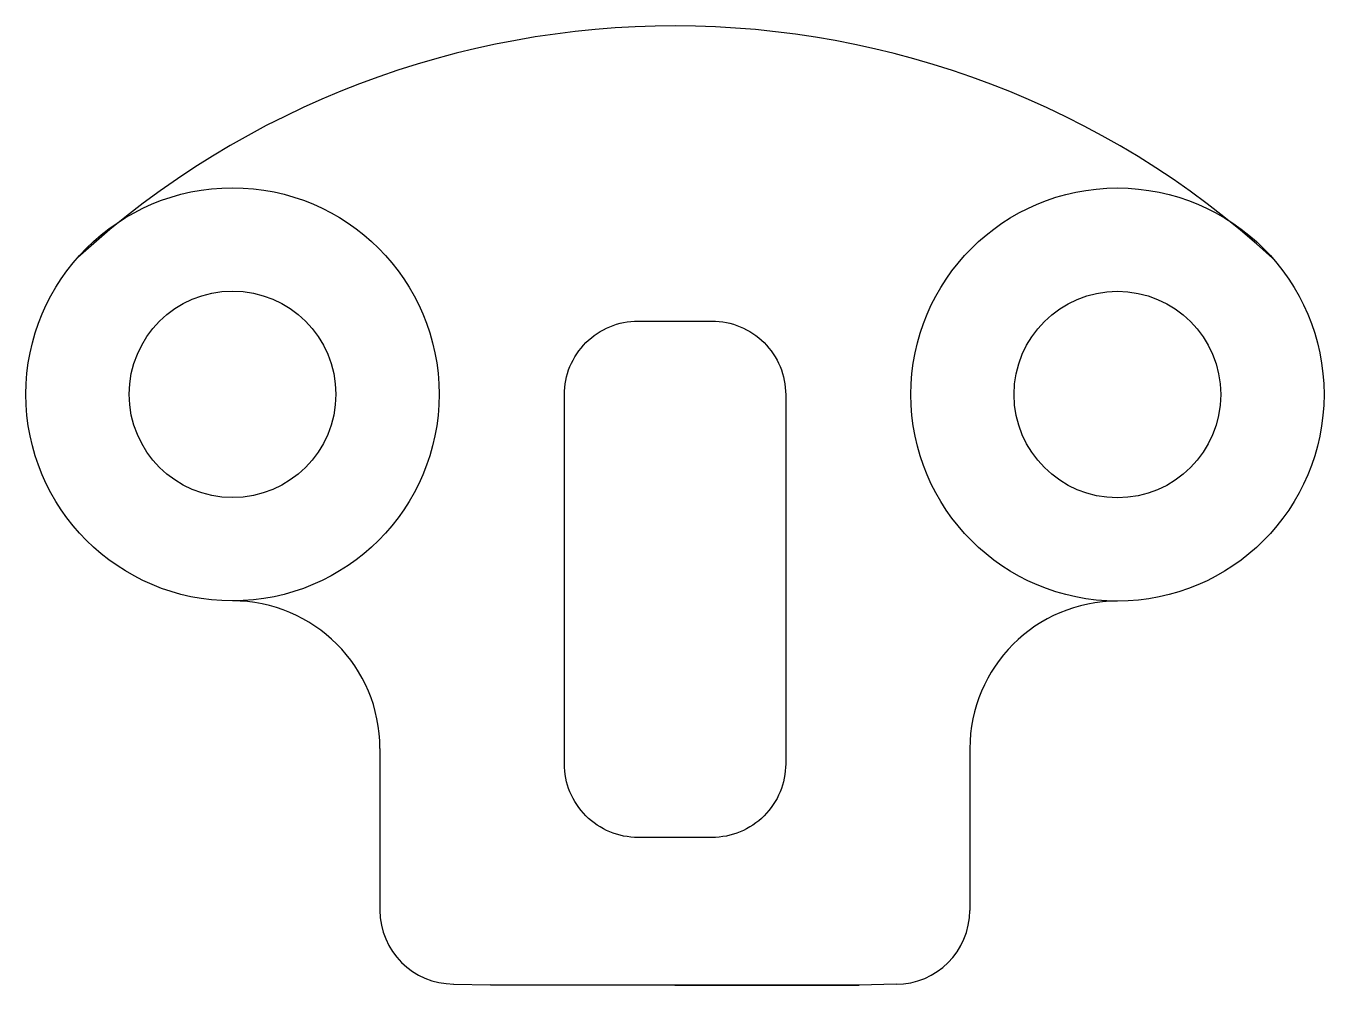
# Model space of a CAD drawing. Header units: millimetres. Extents: x 9 to 26.6, y 7.4 to 20.4.
import ezdxf

# ---------------------------------------------------------------- set-up
doc = ezdxf.new("R2010")
doc.units = ezdxf.units.MM

msp = doc.modelspace()

# ---------------------------------------------------------------- linework, layer by layer
for p, q in [((13.846, 10.627), (13.846, 8.435)), ((21.841, 10.625), (21.84, 8.432)), ((14.845, 7.434), (15.343, 7.422)), ((17.843, 7.421), (15.343, 7.422)), ((20.343, 7.421), (15.343, 7.421)), ((17.843, 7.421), (17.843, 7.421)), ((17.843, 7.421), (20.343, 7.421)), ((20.84, 7.432), (20.343, 7.421))]:
    msp.add_line(p, q)
msp.add_lwpolyline([(16.345, 15.421, -0.414214), (17.345, 16.421), (18.345, 16.421, -0.414214), (19.345, 15.421), (19.345, 10.421, -0.414214), (18.345, 9.421), (17.345, 9.421, -0.414214), (16.345, 10.421)], format="xyb", close=True)
for centre, radius in [((11.848, 15.428), 2.8), ((23.841, 15.425), 2.8), ((11.848, 15.428), 1.4), ((23.841, 15.425), 1.4)]:
    msp.add_circle(centre, radius)
for centre, radius, start, end in [((17.843, 8.421), 12, 47.5382, 132.4099), ((11.846, 10.628), 2, 359.9672, 89.9672), ((23.841, 10.625), 2, 90, 180), ((14.846, 8.434), 1, 179.9672, 269.9672), ((20.84, 8.432), 1, 270, 0)]:
    msp.add_arc(centre, radius, start, end)
msp.add_point((17.845, 7.421))

doc.saveas('drawing.dxf')
